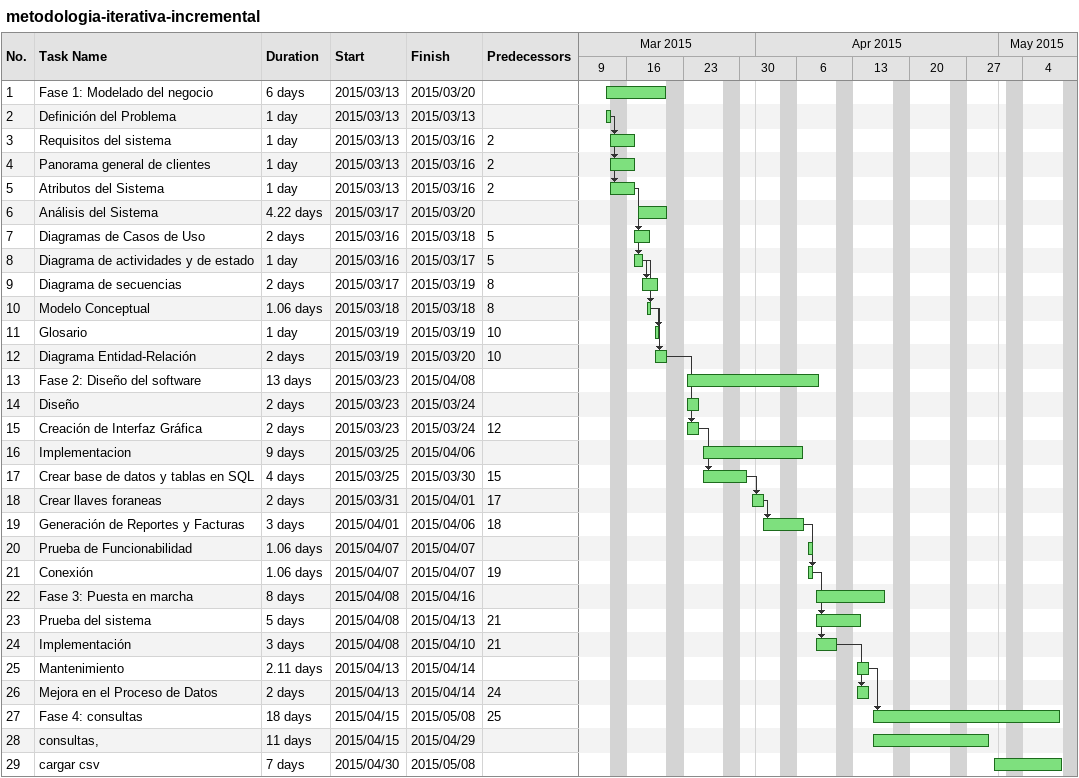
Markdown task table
metodologia-iterativa-incremental

| ID | Task | Duration | Start | Finish | Predecessors |
|---|---|---|---|---|---|
| 1 | Fase 1: Modelado del negocio | 6d | 2015-03-13 | 2015-03-20 |  |
| 2 | Definición del Problema | 1d | 2015-03-13 | 2015-03-13 |  |
| 3 | Requisitos del sistema | 1d | 2015-03-13 | 2015-03-16 | 2 |
| 4 | Panorama general de clientes | 1d | 2015-03-13 | 2015-03-16 | 2 |
| 5 | Atributos del Sistema | 1d | 2015-03-13 | 2015-03-16 | 2 |
| 6 | Análisis del Sistema | 4.22d | 2015-03-17 | 2015-03-20 |  |
| 7 | Diagramas de Casos de Uso | 2d | 2015-03-16 | 2015-03-18 | 5 |
| 8 | Diagrama de actividades y de estado | 1d | 2015-03-16 | 2015-03-17 | 5 |
| 9 | Diagrama de secuencias | 2d | 2015-03-17 | 2015-03-19 | 8 |
| 10 | Modelo Conceptual | 1.06d | 2015-03-18 | 2015-03-18 | 8 |
| 11 | Glosario | 1d | 2015-03-19 | 2015-03-19 | 10 |
| 12 | Diagrama Entidad-Relación | 2d | 2015-03-19 | 2015-03-20 | 10 |
| 13 | Fase 2: Diseño del software | 13d | 2015-03-23 | 2015-04-08 |  |
| 14 | Diseño | 2d | 2015-03-23 | 2015-03-24 |  |
| 15 | Creación de Interfaz Gráfica | 2d | 2015-03-23 | 2015-03-24 | 12 |
| 16 | Implementacion | 9d | 2015-03-25 | 2015-04-06 |  |
| 17 | Crear base de datos y tablas en SQL | 4d | 2015-03-25 | 2015-03-30 | 15 |
| 18 | Crear llaves foraneas | 2d | 2015-03-31 | 2015-04-01 | 17 |
| 19 | Generación de Reportes y Facturas | 3d | 2015-04-01 | 2015-04-06 | 18 |
| 20 | Prueba de Funcionabilidad | 1.06d | 2015-04-07 | 2015-04-07 |  |
| 21 | Conexión | 1.06d | 2015-04-07 | 2015-04-07 | 19 |
| 22 | Fase 3: Puesta en marcha | 8d | 2015-04-08 | 2015-04-16 |  |
| 23 | Prueba del sistema | 5d | 2015-04-08 | 2015-04-13 | 21 |
| 24 | Implementación | 3d | 2015-04-08 | 2015-04-10 | 21 |
| 25 | Mantenimiento | 2.11d | 2015-04-13 | 2015-04-14 |  |
| 26 | Mejora en el Proceso de Datos | 2d | 2015-04-13 | 2015-04-14 | 24 |
| 27 | Fase 4: consultas | 18d | 2015-04-15 | 2015-05-08 | 25 |
| 28 | consultas, | 11d | 2015-04-15 | 2015-04-29 |  |
| 29 | cargar csv | 7d | 2015-04-30 | 2015-05-08 |  |
